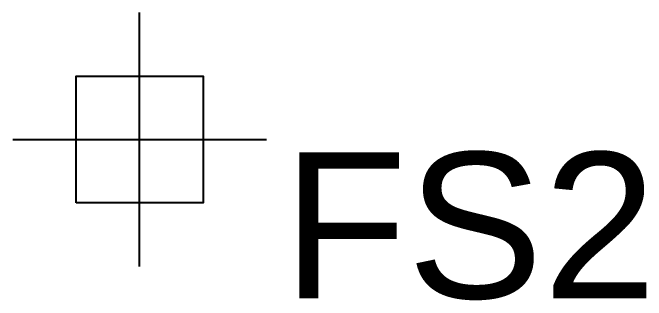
# Model space of a CAD drawing. Header units: metres. Extents: x 7508213 to 7508396, y 4696547 to 4696848.
# Drawn here: x 7508313.371 to 7508314.868, y 4696746.986 to 4696747.666 of the extents above; entities that cross this region are included whole.
import ezdxf

# ---------------------------------------------------------------- set-up
doc = ezdxf.new("R2010")
doc.units = ezdxf.units.M
doc.layers.get('0').update_dxf_attribs({"lineweight": 0})
doc.layers.add('rrjet', color=7, linetype='Continuous', lineweight=0)
doc.styles.get("Standard").update_dxf_attribs({"font": 'arial.ttf'})

# ---------------------------------------------------------------- blocks, each defined once
blk = doc.blocks.new('*U12')
at = {"color": 0, "linetype": 'ByBlock', "lineweight": -2}
for p, q in [((0, -1), (0, 1)), ((-1, 0), (1, 0))]:
    blk.add_line(p, q, dxfattribs=at)
blk.add_lwpolyline([(-0.5, -0.5), (-0.5, 0.5), (0.5, 0.5), (0.5, -0.5)], close=True, dxfattribs=at)
blk = doc.blocks.new('*U656', base_point=(7508313.671, 4696747.366, 605.763))
at = {"layer": 'rrjet', "linetype": 'ByBlock', "insert": (7508314.0085, 4696747.3357, 605.763), "char_height": 0.345, "attachment_point": 1}
blk.add_mtext('{\\C137;FS2}', dxfattribs=at)
blk = doc.blocks.new('*U657', base_point=(7508313.671, 4696747.366, 605.763))
at = {"layer": 'rrjet', "color": 93, "linetype": 'ByBlock', "lineweight": -2}
blk.add_blockref('*U656', (7508313.671, 4696747.366, 605.763), dxfattribs=at)

msp = doc.modelspace()

# ---------------------------------------------------------------- block references
at = {"layer": 'rrjet', "color": 93, "linetype": 'ByBlock', "lineweight": -2, "xscale": 0.3, "yscale": 0.3, "zscale": 0.3}
msp.add_blockref('*U12', (7508313.671, 4696747.366, 605.763), dxfattribs=at)
at = {"layer": 'rrjet', "color": 93, "linetype": 'ByBlock', "lineweight": -2}
msp.add_blockref('*U657', (7508313.671, 4696747.366, 605.763), dxfattribs=at)

doc.saveas('drawing.dxf')
